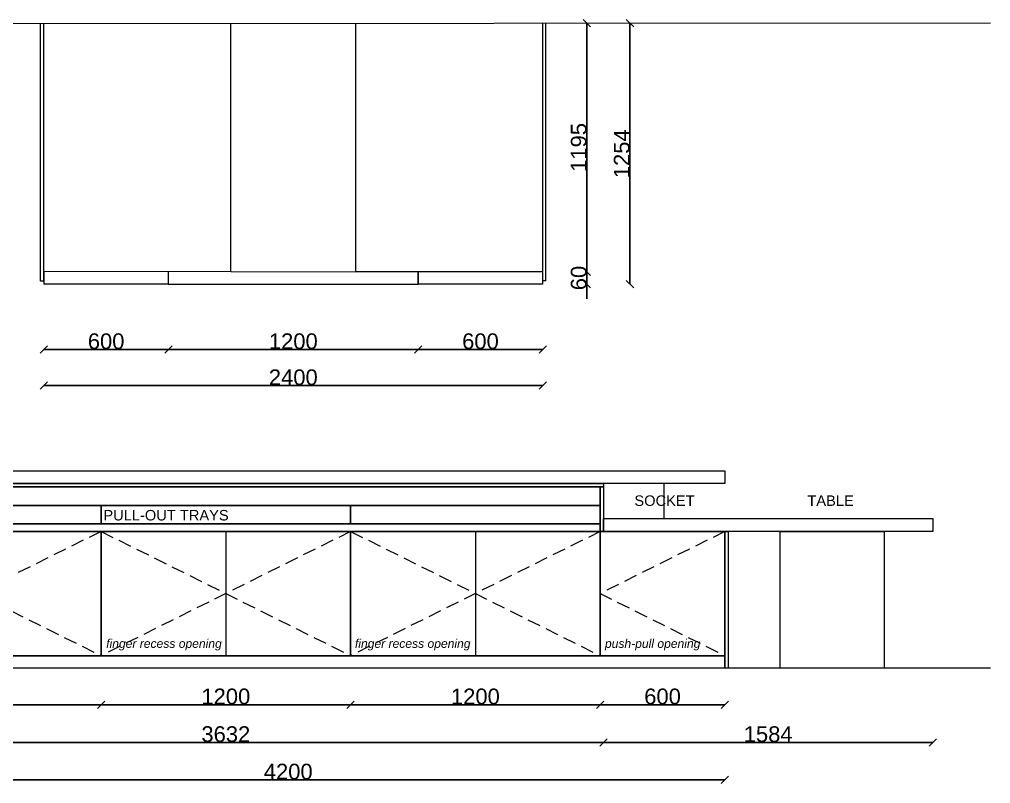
# Model space of a CAD drawing. Header units: millimetres. Extents: x -19300 to 834, y 3250 to 21602.
# Drawn here: x -15941 to -11271, y 9142 to 12815 of the extents above; entities that cross this region are included whole.
import ezdxf

# ---------------------------------------------------------------- set-up
doc = ezdxf.new("R2010")
doc.units = ezdxf.units.MM
doc.header["$LTSCALE"] = 50
doc.header["$PDMODE"] = 1
doc.header["$PDSIZE"] = -2
doc.linetypes.add('TRATTEGGIATAX2SSSS', pattern=[1.905, 1.27, -0.635])
doc.layers.get('0').update_dxf_attribs({"lineweight": 18})
doc.layers.get('Defpoints').update_dxf_attribs({"lineweight": 25})
for name, color, linetype, lineweight in [('DADA_FURNITURES', 7, 'Continuous', 13), ('DADA_TEXT', 7, 'Continuous', 9), ('Linee arredi', 7, 'Continuous', 5), ('Quote', 7, 'Continuous', 5)]:
    doc.layers.add(name, color=color, linetype=linetype, lineweight=lineweight)
doc.styles.add('Helvetica', font='')
doc.styles.add('Helvetica (italic)', font='ariali.ttf')
doc.styles.get('Helvetica').set_extended_font_data('Helvetica')
doc.dimstyles.new('M&C_quote arredo', dxfattribs={"dimtxt": 75.654297, "dimasz": 35.34668, "dimexe": 0, "dimexo": 0, "dimgap": 0.5, "dimtad": 1, "dimdec": 0, "dimtxsty": 'Helvetica', "dimblk": 'VW_SLASH', "dimblk1": 'VW_SLASH', "dimblk2": 'VW_SLASH', "dimcen": 0, "dimse1": 1, "dimse2": 1, "dimazin": 0, "dimtfac": 1, "dimtdec": 0, "dimtix": 1, "dimtmove": 0, "dimatfit": 0, "dimldrblk": 'VW_SLASH', "dimfxl": 0, "dimfxlon": 1, "dimfrac": 2, "dimtolj": 1, "dimarcsym": 0})

# ---------------------------------------------------------------- blocks, each defined once
blk = doc.blocks.new('VW_SLASH')
at = {"color": 0, "linetype": 'ByBlock', "lineweight": -2, "transparency": 16777216}
blk.add_line((0, 0), (-1, 0), dxfattribs=at)
at = {"color": 0, "linetype": 'Continuous', "lineweight": -2, "transparency": 16777216, "flags": 128}
blk.add_lwpolyline([(0.5, 0.5), (-0.5, -0.5)], dxfattribs=at)
blk = doc.blocks.new('*D293')
at = {"layer": 'Defpoints', "color": 0, "transparency": 16777216}
for p in [(-13501.8, 11601.8), (-13211.9, 11601.8), (-13501.8, 11541.8)]:
    blk.add_point(p, dxfattribs=at)
at = {"layer": 'Quote', "color": 0, "lineweight": -2, "transparency": 16777216}
for p, q in [((-13211.9, 11637.1), (-13211.9, 11672.5)), ((-13211.9, 11541.8), (-13211.9, 11601.8)), ((-13211.9, 11506.4), (-13211.9, 11471.1))]:
    blk.add_line(p, q, dxfattribs=at)
at = {"layer": 'Quote', "color": 0, "lineweight": -2, "transparency": 16777216, "xscale": 35.3466796875, "yscale": 35.3466796875, "zscale": 35.3466796875}
for p, rotation in [((-13211.9, 11601.8), 270), ((-13211.9, 11541.8), 90)]:
    blk.add_blockref('VW_SLASH', p, dxfattribs=dict(at, rotation=rotation))
at = {"layer": 'Quote', "color": 0, "transparency": 16777216, "insert": (-13251.2, 11571.8), "char_height": 75.65, "attachment_point": 5, "rotation": 90, "style": 'Helvetica'}
blk.add_mtext('\\A1;60', dxfattribs=at)
blk = doc.blocks.new('*D300')
at = {"layer": 'Defpoints', "color": 0, "transparency": 16777216}
for p in [(-16748.5, 9756.9), (-15548.5, 9756.9), (-16748.5, 9521.2)]:
    blk.add_point(p, dxfattribs=at)
at = {"layer": 'Quote', "color": 0, "lineweight": -2, "transparency": 16777216}
blk.add_line((-15583.8, 9521.2), (-16713.2, 9521.2), dxfattribs=at)
at = {"layer": 'Quote', "color": 0, "lineweight": -2, "transparency": 16777216, "xscale": 35.3466796875, "yscale": 35.3466796875, "zscale": 35.3466796875, "rotation": 180}
blk.add_blockref('VW_SLASH', (-16748.5, 9521.2), dxfattribs=at)
at = {"layer": 'Quote', "color": 0, "lineweight": -2, "transparency": 16777216, "xscale": 35.3466796875, "yscale": 35.3466796875, "zscale": 35.3466796875}
blk.add_blockref('VW_SLASH', (-15548.5, 9521.2), dxfattribs=at)
at = {"layer": 'Quote', "color": 0, "transparency": 16777216, "insert": (-16148.5, 9560.5), "char_height": 75.65, "attachment_point": 5, "style": 'Helvetica'}
blk.add_mtext('\\A1;1200', dxfattribs=at)
blk = doc.blocks.new('*D301')
at = {"layer": 'Defpoints', "color": 0, "transparency": 16777216}
for p in [(-15548.5, 9756.9), (-14348.5, 9756.9), (-15548.5, 9521.2)]:
    blk.add_point(p, dxfattribs=at)
at = {"layer": 'Quote', "color": 0, "lineweight": -2, "transparency": 16777216}
blk.add_line((-14383.8, 9521.2), (-15513.2, 9521.2), dxfattribs=at)
at = {"layer": 'Quote', "color": 0, "lineweight": -2, "transparency": 16777216, "xscale": 35.3466796875, "yscale": 35.3466796875, "zscale": 35.3466796875, "rotation": 180}
blk.add_blockref('VW_SLASH', (-15548.5, 9521.2), dxfattribs=at)
at = {"layer": 'Quote', "color": 0, "lineweight": -2, "transparency": 16777216, "xscale": 35.3466796875, "yscale": 35.3466796875, "zscale": 35.3466796875}
blk.add_blockref('VW_SLASH', (-14348.5, 9521.2), dxfattribs=at)
at = {"layer": 'Quote', "color": 0, "transparency": 16777216, "insert": (-14948.5, 9560.5), "char_height": 75.65, "attachment_point": 5, "style": 'Helvetica'}
blk.add_mtext('\\A1;1200', dxfattribs=at)
blk = doc.blocks.new('*D302')
at = {"layer": 'Defpoints', "color": 0, "transparency": 16777216}
for p in [(-14348.5, 9756.9), (-13148.5, 9756.9), (-14348.5, 9521.2)]:
    blk.add_point(p, dxfattribs=at)
at = {"layer": 'Quote', "color": 0, "lineweight": -2, "transparency": 16777216}
blk.add_line((-13183.8, 9521.2), (-14313.2, 9521.2), dxfattribs=at)
at = {"layer": 'Quote', "color": 0, "lineweight": -2, "transparency": 16777216, "xscale": 35.3466796875, "yscale": 35.3466796875, "zscale": 35.3466796875, "rotation": 180}
blk.add_blockref('VW_SLASH', (-14348.5, 9521.2), dxfattribs=at)
at = {"layer": 'Quote', "color": 0, "lineweight": -2, "transparency": 16777216, "xscale": 35.3466796875, "yscale": 35.3466796875, "zscale": 35.3466796875}
blk.add_blockref('VW_SLASH', (-13148.5, 9521.2), dxfattribs=at)
at = {"layer": 'Quote', "color": 0, "transparency": 16777216, "insert": (-13748.5, 9560.5), "char_height": 75.65, "attachment_point": 5, "style": 'Helvetica'}
blk.add_mtext('\\A1;1200', dxfattribs=at)
blk = doc.blocks.new('*D303')
at = {"layer": 'Defpoints', "color": 0, "transparency": 16777216}
for p in [(-13148.5, 9756.9), (-12548.5, 9756.9), (-13148.5, 9521.2)]:
    blk.add_point(p, dxfattribs=at)
at = {"layer": 'Quote', "color": 0, "lineweight": -2, "transparency": 16777216}
blk.add_line((-12583.8, 9521.2), (-13113.2, 9521.2), dxfattribs=at)
at = {"layer": 'Quote', "color": 0, "lineweight": -2, "transparency": 16777216, "xscale": 35.3466796875, "yscale": 35.3466796875, "zscale": 35.3466796875, "rotation": 180}
blk.add_blockref('VW_SLASH', (-13148.5, 9521.2), dxfattribs=at)
at = {"layer": 'Quote', "color": 0, "lineweight": -2, "transparency": 16777216, "xscale": 35.3466796875, "yscale": 35.3466796875, "zscale": 35.3466796875}
blk.add_blockref('VW_SLASH', (-12548.5, 9521.2), dxfattribs=at)
at = {"layer": 'Quote', "color": 0, "transparency": 16777216, "insert": (-12848.5, 9560.5), "char_height": 75.65, "attachment_point": 5, "style": 'Helvetica'}
blk.add_mtext('\\A1;600', dxfattribs=at)
blk = doc.blocks.new('*D304')
at = {"layer": 'Defpoints', "color": 0, "transparency": 16777216}
for p in [(-16764.5, 10420.6), (-13132.5, 10420.6), (-16764.5, 9340)]:
    blk.add_point(p, dxfattribs=at)
at = {"layer": 'Quote', "color": 0, "lineweight": -2, "transparency": 16777216}
blk.add_line((-13167.8, 9340), (-16729.2, 9340), dxfattribs=at)
at = {"layer": 'Quote', "color": 0, "lineweight": -2, "transparency": 16777216, "xscale": 35.3466796875, "yscale": 35.3466796875, "zscale": 35.3466796875, "rotation": 180}
blk.add_blockref('VW_SLASH', (-16764.5, 9340), dxfattribs=at)
at = {"layer": 'Quote', "color": 0, "lineweight": -2, "transparency": 16777216, "xscale": 35.3466796875, "yscale": 35.3466796875, "zscale": 35.3466796875}
blk.add_blockref('VW_SLASH', (-13132.5, 9340), dxfattribs=at)
at = {"layer": 'Quote', "color": 0, "transparency": 16777216, "insert": (-14948.5, 9379.3), "char_height": 75.65, "attachment_point": 5, "style": 'Helvetica'}
blk.add_mtext('\\A1;3632', dxfattribs=at)
blk = doc.blocks.new('*D305')
at = {"layer": 'Defpoints', "color": 0, "transparency": 16777216}
for p in [(-13132.5, 10415.9), (-11548.8, 10415.9), (-13132.5, 9340)]:
    blk.add_point(p, dxfattribs=at)
at = {"layer": 'Quote', "color": 0, "lineweight": -2, "transparency": 16777216}
blk.add_line((-11584.2, 9340), (-13097.2, 9340), dxfattribs=at)
at = {"layer": 'Quote', "color": 0, "lineweight": -2, "transparency": 16777216, "xscale": 35.3466796875, "yscale": 35.3466796875, "zscale": 35.3466796875, "rotation": 180}
blk.add_blockref('VW_SLASH', (-13132.5, 9340), dxfattribs=at)
at = {"layer": 'Quote', "color": 0, "lineweight": -2, "transparency": 16777216, "xscale": 35.3466796875, "yscale": 35.3466796875, "zscale": 35.3466796875}
blk.add_blockref('VW_SLASH', (-11548.8, 9340), dxfattribs=at)
at = {"layer": 'Quote', "color": 0, "transparency": 16777216, "insert": (-12340.7, 9379.3), "char_height": 75.65, "attachment_point": 5, "style": 'Helvetica'}
blk.add_mtext('\\A1;1584', dxfattribs=at)
blk = doc.blocks.new('*D306')
at = {"layer": 'Defpoints', "color": 0, "transparency": 16777216}
for p in [(-16748.5, 10644.9), (-12548.5, 10644.9), (-16748.5, 9160)]:
    blk.add_point(p, dxfattribs=at)
at = {"layer": 'Quote', "color": 0, "lineweight": -2, "transparency": 16777216}
blk.add_line((-12583.8, 9160), (-16713.2, 9160), dxfattribs=at)
at = {"layer": 'Quote', "color": 0, "lineweight": -2, "transparency": 16777216, "xscale": 35.3466796875, "yscale": 35.3466796875, "zscale": 35.3466796875, "rotation": 180}
blk.add_blockref('VW_SLASH', (-16748.5, 9160), dxfattribs=at)
at = {"layer": 'Quote', "color": 0, "lineweight": -2, "transparency": 16777216, "xscale": 35.3466796875, "yscale": 35.3466796875, "zscale": 35.3466796875}
blk.add_blockref('VW_SLASH', (-12548.5, 9160), dxfattribs=at)
at = {"layer": 'Quote', "color": 0, "transparency": 16777216, "insert": (-14648.5, 9199.3), "char_height": 75.65, "attachment_point": 5, "style": 'Helvetica'}
blk.add_mtext('\\A1;4200', dxfattribs=at)
blk = doc.blocks.new('*D307')
at = {"layer": 'Defpoints', "color": 0, "transparency": 16777216}
for p in [(-15224.1, 11541.8), (-14024.1, 11541.8), (-15224.1, 11228.2)]:
    blk.add_point(p, dxfattribs=at)
at = {"layer": 'Quote', "color": 0, "lineweight": -2, "transparency": 16777216}
blk.add_line((-14059.5, 11228.2), (-15188.8, 11228.2), dxfattribs=at)
at = {"layer": 'Quote', "color": 0, "lineweight": -2, "transparency": 16777216, "xscale": 35.3466796875, "yscale": 35.3466796875, "zscale": 35.3466796875, "rotation": 180}
blk.add_blockref('VW_SLASH', (-15224.1, 11228.2), dxfattribs=at)
at = {"layer": 'Quote', "color": 0, "lineweight": -2, "transparency": 16777216, "xscale": 35.3466796875, "yscale": 35.3466796875, "zscale": 35.3466796875}
blk.add_blockref('VW_SLASH', (-14024.1, 11228.2), dxfattribs=at)
at = {"layer": 'Quote', "color": 0, "transparency": 16777216, "insert": (-14624.1, 11267.5), "char_height": 75.65, "attachment_point": 5, "style": 'Helvetica'}
blk.add_mtext('\\A1;1200', dxfattribs=at)
blk = doc.blocks.new('*D308')
at = {"layer": 'Defpoints', "color": 0, "transparency": 16777216}
for p in [(-15824.1, 11541.8), (-15224.1, 11541.8), (-15824.1, 11228.2)]:
    blk.add_point(p, dxfattribs=at)
at = {"layer": 'Quote', "color": 0, "lineweight": -2, "transparency": 16777216}
blk.add_line((-15259.5, 11228.2), (-15788.8, 11228.2), dxfattribs=at)
at = {"layer": 'Quote', "color": 0, "lineweight": -2, "transparency": 16777216, "xscale": 35.3466796875, "yscale": 35.3466796875, "zscale": 35.3466796875, "rotation": 180}
blk.add_blockref('VW_SLASH', (-15824.1, 11228.2), dxfattribs=at)
at = {"layer": 'Quote', "color": 0, "lineweight": -2, "transparency": 16777216, "xscale": 35.3466796875, "yscale": 35.3466796875, "zscale": 35.3466796875}
blk.add_blockref('VW_SLASH', (-15224.1, 11228.2), dxfattribs=at)
at = {"layer": 'Quote', "color": 0, "transparency": 16777216, "insert": (-15524.1, 11267.5), "char_height": 75.65, "attachment_point": 5, "style": 'Helvetica'}
blk.add_mtext('\\A1;600', dxfattribs=at)
blk = doc.blocks.new('*D309')
at = {"layer": 'Defpoints', "color": 0, "transparency": 16777216}
for p in [(-14024.1, 11541.8), (-13424.1, 11541.8), (-14024.1, 11228.2)]:
    blk.add_point(p, dxfattribs=at)
at = {"layer": 'Quote', "color": 0, "lineweight": -2, "transparency": 16777216}
blk.add_line((-13459.5, 11228.2), (-13988.8, 11228.2), dxfattribs=at)
at = {"layer": 'Quote', "color": 0, "lineweight": -2, "transparency": 16777216, "xscale": 35.3466796875, "yscale": 35.3466796875, "zscale": 35.3466796875, "rotation": 180}
blk.add_blockref('VW_SLASH', (-14024.1, 11228.2), dxfattribs=at)
at = {"layer": 'Quote', "color": 0, "lineweight": -2, "transparency": 16777216, "xscale": 35.3466796875, "yscale": 35.3466796875, "zscale": 35.3466796875}
blk.add_blockref('VW_SLASH', (-13424.1, 11228.2), dxfattribs=at)
at = {"layer": 'Quote', "color": 0, "transparency": 16777216, "insert": (-13724.1, 11267.5), "char_height": 75.65, "attachment_point": 5, "style": 'Helvetica'}
blk.add_mtext('\\A1;600', dxfattribs=at)
blk = doc.blocks.new('*D310')
at = {"layer": 'Defpoints', "color": 0, "transparency": 16777216}
for p in [(-15824.1, 11541.8), (-13424.1, 11541.8), (-15824.1, 11055)]:
    blk.add_point(p, dxfattribs=at)
at = {"layer": 'Quote', "color": 0, "lineweight": -2, "transparency": 16777216}
blk.add_line((-13459.5, 11055), (-15788.8, 11055), dxfattribs=at)
at = {"layer": 'Quote', "color": 0, "lineweight": -2, "transparency": 16777216, "xscale": 35.3466796875, "yscale": 35.3466796875, "zscale": 35.3466796875, "rotation": 180}
blk.add_blockref('VW_SLASH', (-15824.1, 11055), dxfattribs=at)
at = {"layer": 'Quote', "color": 0, "lineweight": -2, "transparency": 16777216, "xscale": 35.3466796875, "yscale": 35.3466796875, "zscale": 35.3466796875}
blk.add_blockref('VW_SLASH', (-13424.1, 11055), dxfattribs=at)
at = {"layer": 'Quote', "color": 0, "transparency": 16777216, "insert": (-14624.1, 11094.3), "char_height": 75.65, "attachment_point": 5, "style": 'Helvetica'}
blk.add_mtext('\\A1;2400', dxfattribs=at)
blk = doc.blocks.new('*D320')
at = {"layer": 'Defpoints', "color": 0, "transparency": 16777216}
for p in [(-13502.3, 12796.9), (-13211.9, 12796.9), (-13501.8, 11601.8)]:
    blk.add_point(p, dxfattribs=at)
at = {"layer": 'Quote', "color": 0, "lineweight": -2, "transparency": 16777216}
blk.add_line((-13211.9, 11637.1), (-13211.9, 12761.5), dxfattribs=at)
at = {"layer": 'Quote', "color": 0, "lineweight": -2, "transparency": 16777216, "xscale": 35.3466796875, "yscale": 35.3466796875, "zscale": 35.3466796875}
for p, rotation in [((-13211.9, 12796.9), 90), ((-13211.9, 11601.8), 270)]:
    blk.add_blockref('VW_SLASH', p, dxfattribs=dict(at, rotation=rotation))
at = {"layer": 'Quote', "color": 0, "transparency": 16777216, "insert": (-13251.2, 12199.3), "char_height": 75.65, "attachment_point": 5, "rotation": 90, "style": 'Helvetica'}
blk.add_mtext('\\A1;1195', dxfattribs=at)
blk = doc.blocks.new('*D323')
at = {"layer": 'Defpoints', "color": 0, "transparency": 16777216}
for p in [(-15674.1, 12796), (-13005, 12796), (-15674.1, 11541.8)]:
    blk.add_point(p, dxfattribs=at)
at = {"layer": 'Quote', "color": 0, "lineweight": -2, "transparency": 16777216}
blk.add_line((-13005, 11577.1), (-13005, 12760.6), dxfattribs=at)
at = {"layer": 'Quote', "color": 0, "lineweight": -2, "transparency": 16777216, "xscale": 35.3466796875, "yscale": 35.3466796875, "zscale": 35.3466796875}
for p, rotation in [((-13005, 12796), 90), ((-13005, 11541.8), 270)]:
    blk.add_blockref('VW_SLASH', p, dxfattribs=dict(at, rotation=rotation))
at = {"layer": 'Quote', "color": 0, "transparency": 16777216, "insert": (-13044.3, 12168.9), "char_height": 75.65, "attachment_point": 5, "rotation": 90, "style": 'Helvetica'}
blk.add_mtext('\\A1;1254', dxfattribs=at)

msp = doc.modelspace()

# ---------------------------------------------------------------- linework, layer by layer
at = {"layer": 'DADA_FURNITURES', "color": 7, "linetype": 'Continuous', "lineweight": 5, "transparency": 33554687}
for p, q in [((-14948.5, 10353.9), (-14948.5, 9756.9)), ((-13748.5, 10353.9), (-13748.5, 9756.9)), ((-11271.1, 9696.9), (-17068.9, 9696.9))]:
    msp.add_line(p, q, dxfattribs=at)
at = {"layer": 'DADA_FURNITURES', "color": 7, "linetype": 'Continuous', "lineweight": 5, "transparency": 33554687, "flags": 128}
for points in [[(-16748.5, 10644.9), (-12548.5, 10644.9), (-12548.5, 10584.9), (-16748.5, 10584.9)], [(-16748.5, 10584.9), (-13132.5, 10584.9), (-13132.5, 10568.9), (-16748.5, 10568.9)], [(-16748.5, 10568.9), (-13148.5, 10568.9), (-13148.5, 10478.9), (-16748.5, 10478.9)], [(-13148.5, 10568.9), (-13132.5, 10568.9), (-13132.5, 10353.9), (-13148.5, 10353.9)], [(-16748.5, 10478.9), (-15548.5, 10478.9), (-15548.5, 10389.9), (-16748.5, 10389.9)], [(-15548.5, 10478.9), (-14348.5, 10478.9), (-14348.5, 10389.9), (-15548.5, 10389.9)], [(-14348.5, 10478.9), (-13148.5, 10478.9), (-13148.5, 10389.9), (-14348.5, 10389.9)], [(-13132.5, 10415.9), (-11548.8, 10415.9), (-11548.8, 10353.9), (-13132.5, 10353.9)], [(-16748.5, 10389.9), (-13148.5, 10389.9), (-13148.5, 10353.9), (-16748.5, 10353.9)], [(-16748.5, 10353.9), (-15548.5, 10353.9), (-15548.5, 9756.9), (-16748.5, 9756.9)], [(-15548.5, 10353.9), (-14348.5, 10353.9), (-14348.5, 9756.9), (-15548.5, 9756.9)], [(-14348.5, 10353.9), (-13148.5, 10353.9), (-13148.5, 9756.9), (-14348.5, 9756.9)], [(-13148.5, 10353.9), (-12548.5, 10353.9), (-12548.5, 9756.9), (-13148.5, 9756.9)], [(-12548.5, 10353.9), (-12532.5, 10353.9), (-12532.5, 9696.9), (-12548.5, 9696.9)], [(-16748.5, 9756.9), (-12548.5, 9756.9), (-12548.5, 9696.9), (-16748.5, 9696.9)]]:
    msp.add_lwpolyline(points, close=True, dxfattribs=at)
at = {"layer": 'DADA_FURNITURES', "color": 7, "linetype": 'TRATTEGGIATAX2SSSS', "lineweight": 5, "flags": 128}
for points in [[(-15548.5, 10353.9), (-16148.5, 10055.4), (-15548.5, 9756.9)], [(-15548.5, 10353.9), (-14948.5, 10055.4), (-15548.5, 9756.9)], [(-14348.5, 10353.9), (-14948.5, 10055.4), (-14348.5, 9756.9)], [(-14348.5, 10353.9), (-13748.5, 10055.4), (-14348.5, 9756.9)], [(-13148.5, 10353.9), (-13748.5, 10055.4), (-13148.5, 9756.9)], [(-12548.5, 10353.9), (-13148.5, 10055.4), (-12548.5, 9756.9)]]:
    msp.add_lwpolyline(points, dxfattribs=at)
at = {"layer": 'Linee arredi', "color": 7, "linetype": 'Continuous', "lineweight": 5}
for p, q in [((-17068.9, 12795.4), (-11271.1, 12797.8)), ((-15839.1, 11556.8), (-15839.1, 12795.9)), ((-15824.1, 11556.8), (-15824.1, 12795.9)), ((-14924.1, 11602.8), (-14924.1, 12796.9)), ((-14324.1, 11601.8), (-14324.1, 12796.9)), ((-13424.1, 11557.8), (-13424.1, 12796.9)), ((-13409.1, 11557.8), (-13409.1, 12796.9)), ((-14924.1, 11602.8), (-15824.1, 11601.8)), ((-15824.1, 11601.8), (-15824.1, 11541.8)), ((-15224.1, 11541.8), (-15224.1, 11601.8)), ((-15224.1, 11542.8), (-15224.1, 11601.8)), ((-14924.1, 11602.8), (-14324.1, 11601.8)), ((-13424.1, 11601.8), (-14324.1, 11601.8)), ((-14024.1, 11601.8), (-14024.1, 11541.8)), ((-14024.1, 11542.8), (-14024.1, 11601.8)), ((-13424.1, 11541.8), (-13424.1, 11602.8)), ((-15824.1, 11556.8), (-15839.1, 11556.8)), ((-15224.1, 11541.8), (-15824.1, 11541.8)), ((-15224.1, 11541.8), (-14024.1, 11541.8)), ((-15206, 11542.3), (-15206, 11542.8)), ((-15206, 11542.3), (-15180.4, 11542.3)), ((-15180.4, 11542.3), (-15180.4, 11542.8)), ((-13424.1, 11541.8), (-14024.1, 11541.8)), ((-13409.1, 11557.8), (-13424.1, 11557.8))]:
    msp.add_line(p, q, dxfattribs=at)
at = {"layer": 'Linee arredi', "color": 7, "linetype": 'Continuous', "lineweight": 5, "flags": 128}
for points in [[(-12841.3, 10584.9), (-13132.5, 10584.9), (-13132.5, 10415.9), (-12841.3, 10415.9)], [(-11782.8, 9696.9), (-12282.8, 9696.9), (-12282.8, 10353.9), (-11782.8, 10353.9)]]:
    msp.add_lwpolyline(points, close=True, dxfattribs=at)

# ---------------------------------------------------------------- texts
at = {"layer": 'DADA_FURNITURES', "color": 7, "transparency": 33554687, "attachment_point": 1, "line_spacing_factor": 0.97755, "style": 'Helvetica'}
for s, insert, char_height in [('SOCKET', (-12983.9, 10527.1), 50.44), ('TABLE', (-12152.2, 10527.2), 50.44), ('PULL-OUT TRAYS', (-15537.5, 10457.2), 50.436)]:
    msp.add_mtext(s, dxfattribs=dict(at, insert=insert, char_height=char_height))
at = {"layer": 'DADA_TEXT', "color": 7, "char_height": 41.61, "attachment_point": 3, "line_spacing_factor": 0.965171, "style": 'Helvetica (italic)'}
for s, insert in [('finger recess opening', (-14968, 9836.1)), ('finger recess opening', (-13771.8, 9836.1)), ('push-pull opening', (-12666.5, 9836.1))]:
    msp.add_mtext(s, dxfattribs=dict(at, insert=insert))

# ---------------------------------------------------------------- dimensions: what is measured, and where the dimension line sits
at = {"layer": 'Quote'}
for base, p1, p2, picture, middle in [((-13005, 12796), (-15674.1, 11541.8), (-15674.1, 12796), '*D323', (-13044.3, 12168.9)), ((-13211.9, 12796.9), (-13501.8, 11601.8), (-13502.3, 12796.9), '*D320', (-13251.2, 12199.3)), ((-13211.9, 11601.8), (-13501.8, 11541.8), (-13501.8, 11601.8), '*D293', (-13251.2, 11571.8))]:
    dim = msp.add_linear_dim(base=base, p1=p1, p2=p2, angle=270, dimstyle='M&C_quote arredo', override={"dimgap": 0.5, "dimpost": '<>', "dimtxsty": 'Helvetica', "dimtmove": 2}, dxfattribs=at)
    dim.commit()
    dim.dimension.update_dxf_attribs({"geometry": picture, "text_midpoint": middle})
for base, p1, p2, picture, middle in [((-15824.1, 11228.2), (-15224.1, 11541.8), (-15824.1, 11541.8), '*D308', (-15524.1, 11267.5)), ((-15824.1, 11055), (-13424.1, 11541.8), (-15824.1, 11541.8), '*D310', (-14624.1, 11094.3)), ((-15224.1, 11228.2), (-14024.1, 11541.8), (-15224.1, 11541.8), '*D307', (-14624.1, 11267.5)), ((-14024.1, 11228.2), (-13424.1, 11541.8), (-14024.1, 11541.8), '*D309', (-13724.1, 11267.5)), ((-16748.5, 9160), (-12548.5, 10644.9), (-16748.5, 10644.9), '*D306', (-14648.5, 9199.3)), ((-16764.5, 9340), (-13132.5, 10420.6), (-16764.5, 10420.6), '*D304', (-14948.5, 9379.3)), ((-13132.5, 9340), (-11548.8, 10415.9), (-13132.5, 10415.9), '*D305', (-12340.7, 9379.3)), ((-16748.5, 9521.2), (-15548.5, 9756.9), (-16748.5, 9756.9), '*D300', (-16148.5, 9560.5)), ((-15548.5, 9521.2), (-14348.5, 9756.9), (-15548.5, 9756.9), '*D301', (-14948.5, 9560.5)), ((-14348.5, 9521.2), (-13148.5, 9756.9), (-14348.5, 9756.9), '*D302', (-13748.5, 9560.5)), ((-13148.5, 9521.2), (-12548.5, 9756.9), (-13148.5, 9756.9), '*D303', (-12848.5, 9560.5))]:
    dim = msp.add_linear_dim(base=base, p1=p1, p2=p2, dimstyle='M&C_quote arredo', override={"dimgap": 0.5, "dimpost": '<>', "dimtxsty": 'Helvetica', "dimtmove": 2}, dxfattribs=at)
    dim.commit()
    dim.dimension.update_dxf_attribs({"geometry": picture, "text_midpoint": middle})

doc.saveas('drawing.dxf')
